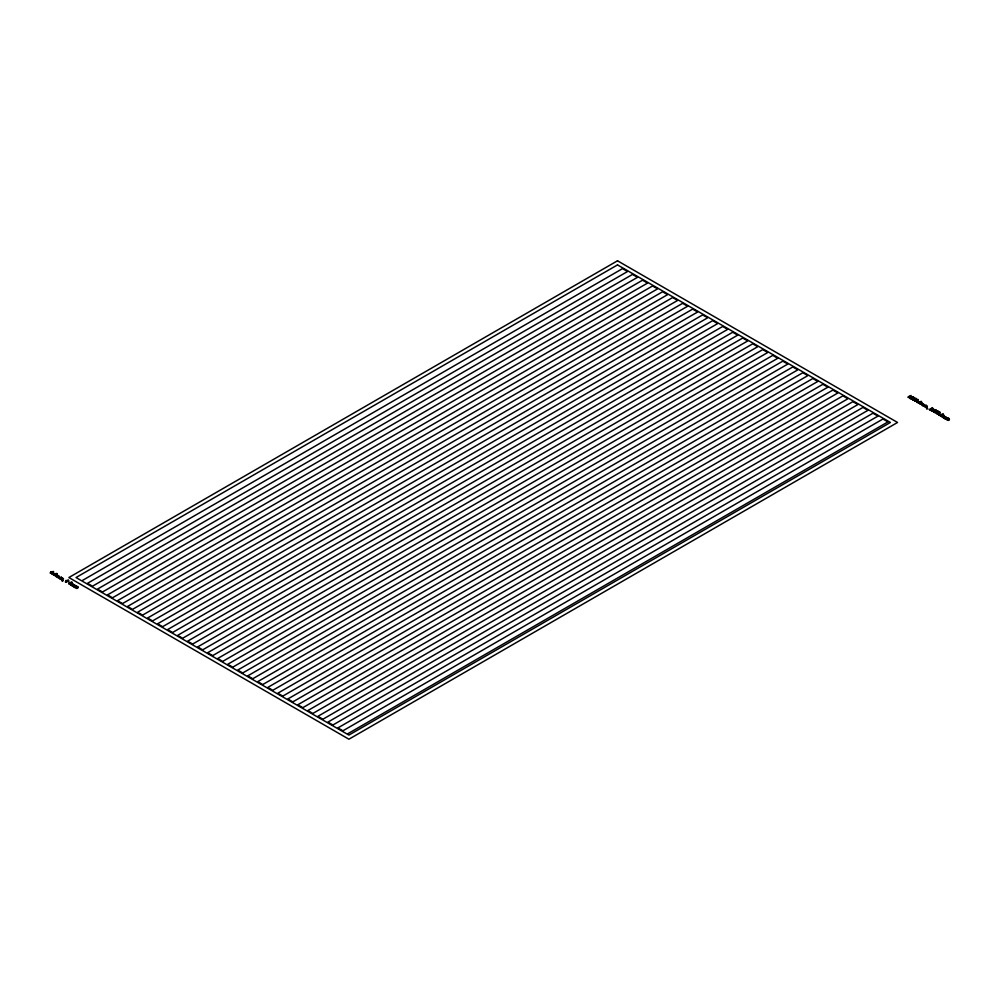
<?xml version="1.0" encoding="UTF-8"?>
<svg xmlns="http://www.w3.org/2000/svg" width="1000" height="1000" viewBox="0 0 1000 1000"><rect width="100%" height="100%" fill="white"/><g stroke="black" fill="none" stroke-linecap="round" stroke-linejoin="round"><path stroke-width="1.5" d="M61.363 577.3L59.662 578.675L57.55 577.45L59.35 576.35L57.4 577.3L56.312 576.737L58.225 575.962L57.362 575.525M925.875 405.275C927.438 405.1 928.325 408.925 925.675 407.438C930.6 405.412 922.85 407.875 925.238 406.65C928.175 405 918.95 407.35 923.863 404.325C919.7 405.712 922.613 404.637 921.875 403.488M82.463 580.438L622.525 268.625L627.537 271.525L87.475 583.325L92.487 586.213L632.537 274.413L637.55 277.3L97.487 589.113L102.5 592L642.562 280.2L647.562 283.087L107.513 594.888L112.513 597.788L652.575 285.975L657.588 288.875L117.525 600.675L122.537 603.562L662.588 291.762L667.6 294.65L127.537 606.462L132.55 609.35L672.613 297.55L677.613 300.438L137.562 612.238L142.562 615.138L682.625 303.325L687.638 306.225L147.575 618.025L152.587 620.913L692.65 309.113L697.65 312L157.587 623.812L162.6 626.7L702.663 314.9L707.675 317.787L167.613 629.587L172.613 632.487L712.675 320.675L717.688 323.575L177.625 635.375L182.638 638.263L722.7 326.463L727.7 329.35L187.65 641.162L192.65 644.05L732.712 332.25L737.725 335.138L197.662 646.938L202.675 649.837L742.725 338.025L747.738 340.925L207.675 652.725L212.688 655.612L752.75 343.812L757.75 346.7L217.7 658.512L222.7 661.4L762.763 349.6L767.775 352.488L227.712 664.287L232.725 667.188L772.788 355.375L777.788 358.275L237.725 670.075L242.738 672.962L782.8 361.163L787.812 364.05L247.75 675.863L252.75 678.75L792.812 366.95L797.825 369.837L257.762 681.637L262.775 684.538L802.837 372.725L807.837 375.625L267.775 687.425L272.787 690.312L812.85 378.512L817.862 381.4L277.8 693.213L282.812 696.1L822.862 384.3L827.875 387.188L287.812 698.988L292.825 701.888L832.887 390.075L837.887 392.975L297.838 704.775L302.838 707.663L842.9 395.863L847.913 398.75L307.85 710.562L312.863 713.45L852.913 401.65L857.925 404.538L317.863 716.338L322.875 719.237L862.938 407.425L867.95 410.325L327.887 722.125L332.887 725.013L872.95 413.212L877.962 416.1L337.9 727.913L342.912 730.8L882.975 419L887.975 421.887L347.912 733.688M945.037 418.688L946.438 417.425L943.988 416.075M945.125 418.738L947.875 417.912L946.137 419.325L944.038 418.113L945.825 417.013L943.825 417.987L942.8 417.4L944.712 416.613L943.85 416.175M947.4 418.225C950.175 418.725 944.425 419.475 947.375 420.037C946.862 419.212 950.062 418.375 949.25 419.562C945.7 422.075 952.55 418.587 947.537 418.137M60.925 577.575L61.788 578.013L59.875 578.8L60.9 579.388L62.9 578.413L61.175 579.475L62.112 580.087L63.525 578.825L61.062 577.475M72.475 584.25L73.35 584.688L71.425 585.462L72.45 586.062L74.463 585.087L72.663 586.175L74.775 587.4L76.513 586L73.812 586.775L74.887 585.05L72.613 584.15M76.037 586.3C78.812 586.8 73.05 587.55 76.013 588.112C75.5 587.288 78.7 586.45 77.888 587.638C74.25 590.175 81.225 586.7 76.175 586.2M922.013 403.387C925.713 404.55 921.562 406.688 925.913 405.238M57.5 575.425C61.2 576.587 57.062 578.713 61.4 577.263M50.512 572.638L51.288 573.325L53.325 571.613L50.512 572.638M53.938 574.612L54.713 575.312L56.75 573.587L53.938 574.612M65.625 581.362L66.4 582.05L68.438 580.337L65.625 581.362M69.05 583.337L69.825 584.038L71.875 582.312L69.05 583.337M915.013 400.613L915.8 401.3L917.837 399.575L915.013 400.613M918.45 402.587L919.225 403.275L921.263 401.562L918.45 402.587M936.988 413.288L937.763 413.988L939.812 412.262L936.988 413.288M940.413 415.275L941.2 415.962L943.238 414.237L940.413 415.275M931.587 410.65L933.1 411.475L934.613 410.913L934.112 409.762L936.312 410.062L933.4 409.775L933.75 411.125L933 411.337L931.587 410.65M933.875 411.975L935.387 412.788L936.9 412.225L936.4 411.075L938.6 411.388L935.688 411.087L936.038 412.45L935.288 412.663L933.875 411.975M63.025 580.65L62.088 580.825L63.025 580.65M927.525 408.612L926.637 408.713L927.525 408.612M908.65 397.287C905.025 397.938 915.8 392.987 908.65 397.287M52.888 574.325L52.175 574.325L52.888 574.325M917.4 402.3L916.675 402.287L917.4 402.3M939.375 414.975L938.65 414.975L939.375 414.975M913.775 397.362L910.175 398.162L912.025 398.913L911.15 399.125L909.375 398.1L912.85 397.713C914.163 396.413 909.85 397.188 912.638 396.662L913.775 397.362M933.462 408.725L929.862 409.525L931.712 410.275L930.837 410.5L929.062 409.462L932.525 409.075C933.85 407.775 929.538 408.55 932.325 408.025L933.462 408.725M915.138 399.45L913.675 400.262L912.325 399.438L914.95 398.263C919.762 399.363 911.725 397.638 915.138 399.45M50.85 571.838L50.325 573.325L53.712 572.312L53.463 571.55L50.85 571.838M54.288 573.812L53.75 575.312L57.15 574.3L56.887 573.525L54.288 573.812M65.963 580.562L65.438 582.062L68.825 581.038L68.575 580.275L65.963 580.562M69.4 582.55L68.863 584.038L72.263 583.025L72 582.25L69.4 582.55M915.362 399.812L914.837 401.3L918.225 400.288L917.962 399.513L915.362 399.812M918.787 401.788L918.263 403.275L921.65 402.262L921.4 401.488L918.787 401.788M937.337 412.488L936.8 413.988L940.2 412.975L939.938 412.2L937.337 412.488M940.763 414.475L940.238 415.962L943.625 414.95L943.363 414.175L940.763 414.475M56.15 576.225C52.975 576.975 60.625 573.237 56.15 576.225M71.263 584.95C68.088 585.7 75.763 581.962 71.263 584.95M920.65 404.2C917.487 404.938 925.125 401.213 920.65 404.2M942.625 416.887C939.475 417.65 947.025 413.862 942.625 416.887M913.25 399.012L912.837 400L914.525 399.487L913.25 399.012M617.513 260.788L68.875 577.537L348.913 739.212L897.55 422.463L617.513 260.788M617.513 264.913L76.025 577.537L348.913 735.088L890.4 422.463L617.513 264.913"/></g></svg>
